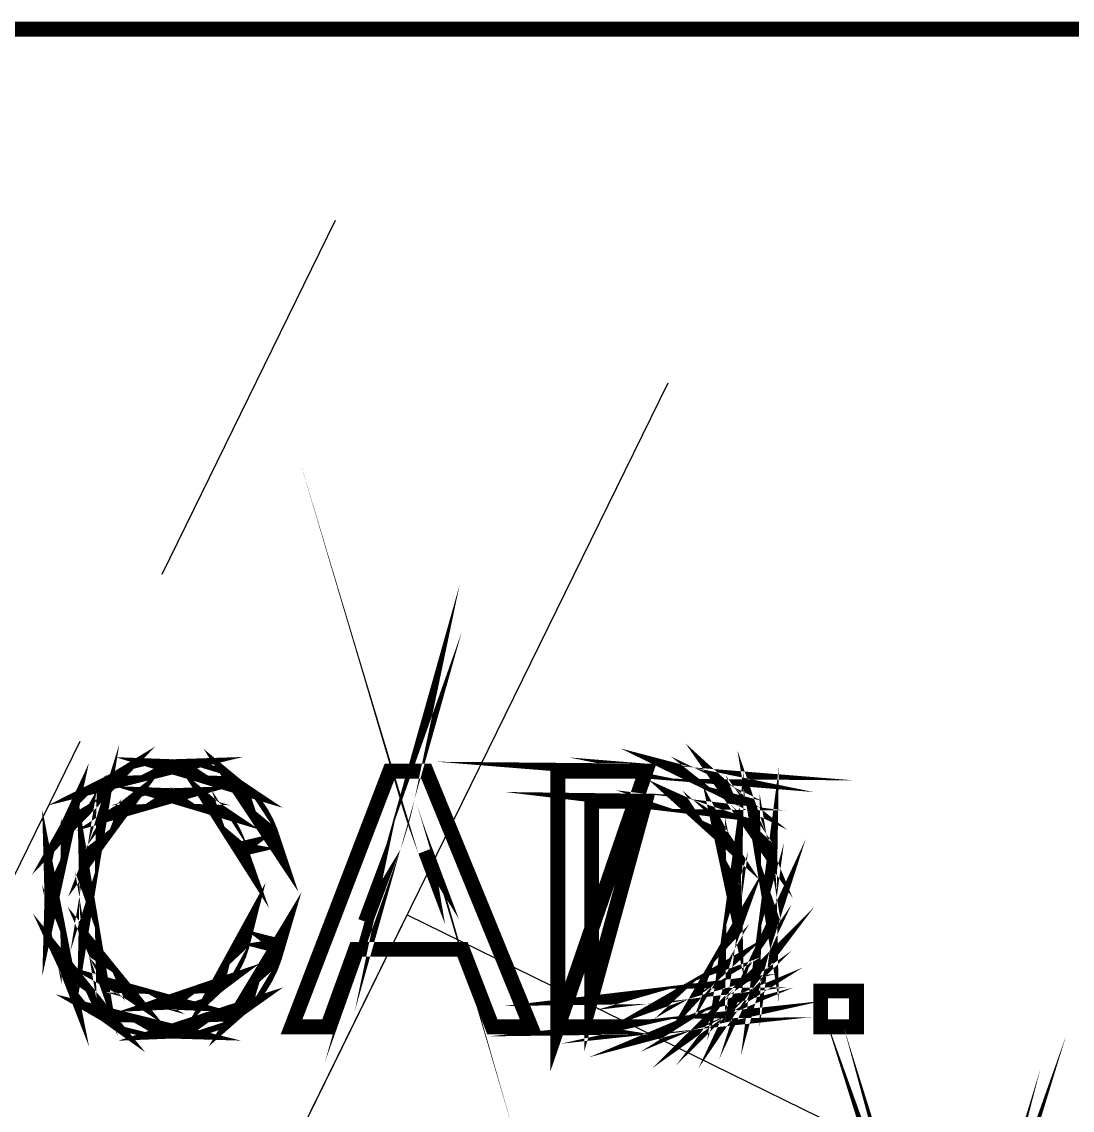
# Model space of a CAD drawing. Extents: x -4 to 1079, y -4 to 725.
# Drawn here: x 324.1 to 394.6, y 647.4 to 720.5 of the extents above; entities that cross this region are included whole.
import ezdxf

# ---------------------------------------------------------------- set-up
doc = ezdxf.new("R2010")
doc.units = 0
doc.linetypes.add('2', pattern=[100, 62.5, -12.5, 12.5, -12.5])
doc.linetypes.add('9', pattern=[114.14868640899658, 57.074344635009766, -11.414868354797363, 11.414868354797363, -11.414868354797363, 11.414868354797363, -11.414868354797363])
doc.layers.get('0').update_dxf_attribs({"linetype": 'CONTINUOUS'})
for name, color, linetype in [('CL', 7, 'CONTINUOUS'), ('PL', 7, 'CONTINUOUS'), ('ROW', 7, 'CONTINUOUS')]:
    doc.layers.add(name, color=color, linetype=linetype)

msp = doc.modelspace()

# ---------------------------------------------------------------- linework, layer by layer
at = {"color": 7, "const_width": 1}
for points in [[(0, 720.0452880859375), (478.98712158203125, 720.0452880859375), (478.98712158203125, 612.7885437011719), (0, 612.7885437011719), (0, 720.0452880859375)], [(351.1743991416879, 664.8230697140098), (350.94861965224493, 665.4267428404444), (350.7400606323357, 665.9988451060668), (350.5487220819602, 666.5393765108772), (350.37460400111866, 667.048337054876), (350.2177063898107, 667.5257267380628), (350.07802924803667, 667.9715455604376), (349.9555725757964, 668.3857935220003), (351.1743991416879, 664.8230697140098)], [(349.9555725757964, 668.3857935220003), (349.8563157027892, 667.9141439953249), (349.7460568631353, 667.4434511614012), (349.62479605683484, 666.9737150202295), (349.49253328388784, 666.5049355718098), (349.34926854429426, 666.0371128161419), (349.19500183805405, 665.5702467532258), (349.0297331651673, 665.1043373830616), (349.9555725757964, 668.3857935220003)], [(327.10843420843594, 666.4110600955319), (327.4191201796081, 666.9623542938012), (327.76520378259966, 667.4744240892434), (328.1466850174106, 667.9472694818586), (328.5635638840411, 668.380890471647), (329.01584038249104, 668.7752870586083), (329.50351451276043, 669.1304592427427), (330.02658627484925, 669.4464070240501), (327.10843420843594, 666.4110600955319)], [(330.02658627484925, 669.4464070240501), (330.5751299814569, 669.7215757768089), (331.1392199452824, 669.954410875297), (331.71885616632596, 670.1449123195143), (332.31403864458764, 670.2930801094615), (332.9247673800671, 670.3989142451378), (333.55104237276475, 670.4624147265438), (334.1928636226803, 670.483581553679), (330.02658627484925, 669.4464070240501)], [(334.1928636226803, 670.483581553679), (334.1928636226803, 670.483581553679)], [(334.1928636226803, 670.483581553679), (334.9127749184679, 670.4567941566265), (335.59920196793973, 670.3764319654687), (336.25214477109586, 670.2424949802058), (336.8716033279364, 670.0549832008379), (337.4575776384611, 669.813896627365), (338.0100677026702, 669.5192352597868), (338.52907352056354, 669.1709990981035), (334.1928636226803, 670.483581553679)], [(365.99954919796437, 670.1905943984166), (366.55275678173746, 670.1855717614693), (367.0672183090593, 670.1705038506271), (367.54293377993014, 670.1453906658903), (367.9799031943502, 670.110232207259), (368.378126552319, 670.0650284747327), (368.73760385383684, 670.0097794683119), (369.0583350989036, 669.9444851879962), (365.99954919796437, 670.1905943984166)], [(369.0583350989036, 669.9444851879962), (369.4713871945267, 669.8361397338463), (369.86674047423986, 669.705312000027), (370.2443949380433, 669.5520019865385), (370.60435058593714, 669.3762096933812), (370.9466074179212, 669.1779351205546), (371.2711654339955, 668.957178268059), (371.5780246341601, 668.7139391358942), (369.0583350989036, 669.9444851879962)], [(326.0829791650176, 661.729125354439), (326.103906818965, 662.4819229635724), (326.16668978080685, 663.2067373097133), (326.2713280505434, 663.9035683928619), (326.41782162817464, 664.572416213018), (326.6061705137004, 665.2132807701817), (326.83637470712085, 665.826162064353), (327.10843420843594, 666.4110600955319), (326.0829791650176, 661.729125354439)], [(338.74002427235246, 664.9519840623252), (338.55825264949584, 665.4669239360232), (338.354477093346, 665.9402476750143), (338.1286976039029, 666.3719552792987), (337.8809141811668, 666.7620467488769), (337.61112682513743, 667.110522083748), (337.31933553581484, 667.4173812839126), (337.00554031319916, 667.6826243493706), (338.74002427235246, 664.9519840623252)], [(342.18555321823806, 653.0098276138306), (348.7836239547469, 670.1905943984166), (351.2329965727404, 670.1905943984166), (358.2646882990375, 653.0098276138306), (355.67468184651807, 653.0098276138306), (353.6706497045234, 658.2132794912905), (346.4866046574898, 658.2132794912905), (344.5997673776001, 653.0098276138306), (342.18555321823806, 653.0098276138306)], [(360.0812086616643, 653.0098276138306), (360.0812086616643, 670.1905943984166), (365.99954919796437, 670.1905943984166), (365.99954919796437, 670.1905943984166), (360.0812086616643, 653.0098276138306)], [(369.0583350989036, 669.9444851879962), (369.0583350989036, 669.9444851879962)], [(371.4901284875814, 658.4183704999741), (371.60983466816015, 658.8203010423567), (371.711124513265, 659.2459097303479), (371.79399802289635, 659.695196563948), (371.85845519705407, 660.1681615431576), (371.9044960357382, 660.6648046679757), (371.93212053894865, 661.1851259384028), (371.94132870668545, 661.729125354439), (371.4901284875814, 658.4183704999741)], [(330.02658627484925, 669.4464070240501), (330.02658627484925, 669.4464070240501)], [(338.52907352056354, 669.1709990981035), (338.52907352056354, 669.1709990981035)], [(338.52907352056354, 669.1709990981035), (339.00957245519396, 668.7742107792626), (339.4465418696138, 668.333892940211), (339.8399817638232, 667.850045580949), (340.1898921378223, 667.3226687014768), (340.49627299161097, 666.7517623017941), (340.75912432518925, 666.1373263819011), (340.97844613855705, 665.4793609417975), (338.52907352056354, 669.1709990981035)], [(371.05650749779306, 665.8719637298491), (370.79592830950065, 666.2660015570286), (370.51980286399, 666.621054154569), (370.2281311612614, 666.9371215224703), (369.92091320131493, 667.2142036607328), (369.5981489841503, 667.4523005693562), (369.25983850976775, 667.6514122483406), (368.9059817781672, 667.811538697686), (371.05650749779306, 665.8719637298491)], [(371.5780246341601, 668.7139391358942), (371.95245025992614, 668.3727585832561), (372.2988926226995, 668.0055081531291), (372.61735172248063, 667.6121878455135), (372.90782755926944, 667.1927976604095), (373.1703201330656, 666.7473375978167), (373.4048294438696, 666.2758076577353), (373.611355491681, 665.7782078401651), (371.5780246341601, 668.7139391358942)], [(334.1459856778383, 668.5381468427368), (333.5933760270354, 668.5187738145114), (333.06731460009684, 668.4606547298347), (332.5678013970229, 668.363789588707), (332.0948364178138, 668.2281783911287), (331.648419662469, 668.053821137099), (331.22855113098893, 667.8407178266184), (330.8352308233734, 667.5888684596866), (334.1459856778383, 668.5381468427368)], [(328.96597277279943, 665.0398802089039), (328.82294720639385, 664.5807872745971), (328.7019255732813, 664.1176283960943), (328.6029078734621, 663.6504035733963), (328.52589410693594, 663.179112806503), (328.470884273703, 662.703756095414), (328.4378783737633, 662.2243334401294), (328.42687640711665, 661.7408448406495), (328.96597277279943, 665.0398802089039)], [(337.00554031319916, 667.6826243493706), (336.6687844645385, 667.9095997047536), (336.3081112970807, 668.1016557746929), (335.92352081082606, 668.2587925591886), (335.51501300577456, 668.3810100582409), (335.0825878819261, 668.4683082718498), (334.6262454392807, 668.520687200015), (334.1459856778383, 668.5381468427368), (337.00554031319916, 667.6826243493706)], [(334.1459856778383, 668.5381468427368), (334.1459856778383, 668.5381468427368)], [(349.9555725757964, 668.3857935220003), (349.9555725757964, 668.3857935220003)], [(368.9059817781672, 667.811538697686), (368.6220832040477, 667.9048162409941), (368.29274172421395, 667.9837433930239), (367.91795733866604, 668.0483201537756), (367.49773004740405, 668.0985465232492), (367.0320598504278, 668.1344225014446), (366.5209467477374, 668.1559480883618), (365.9643907393329, 668.1631232840009), (368.9059817781672, 667.811538697686)], [(365.9643907393329, 668.1631232840009), (362.35478898650035, 668.1631232840009), (362.35478898650035, 655.0372987282462), (365.9643907393329, 668.1631232840009)], [(371.94132870668545, 661.729125354439), (371.9232711309939, 662.4737910751815), (371.8690984039187, 663.1675129068864), (371.77881052546024, 663.8102908495538), (371.6524074956186, 664.4021249031839), (371.4898893143934, 664.9430150677764), (371.29125598178496, 665.4329613433315), (371.05650749779306, 665.8719637298491), (371.94132870668545, 661.729125354439)], [(371.5780246341601, 668.7139391358942), (371.5780246341601, 668.7139391358942)], [(373.611355491681, 665.7782078401651), (373.79013744968813, 665.2571690501742), (373.9414144910786, 664.7153221928297), (374.0651866158527, 664.1526672681317), (374.16145382401044, 663.5692042760808), (374.23021611555157, 662.9649332166764), (374.2714734904763, 662.3398540899186), (374.2852259487845, 661.6939668958075), (373.611355491681, 665.7782078401651)], [(330.8352308233734, 667.5888684596866), (330.4713288178782, 667.3043719525974), (330.1397151927588, 666.9933272216431), (329.8403899480151, 666.6557342668243), (329.5733530836474, 666.2915930881413), (329.3386045996556, 665.9009036855934), (329.1361444960396, 665.483666059181), (328.96597277279943, 665.0398802089039), (330.8352308233734, 667.5888684596866)], [(330.8352308233734, 667.5888684596866), (330.8352308233734, 667.5888684596866)], [(337.00554031319916, 667.6826243493706), (337.00554031319916, 667.6826243493706)], [(368.9059817781672, 667.811538697686), (368.9059817781672, 667.811538697686)], [(326.991239346331, 657.1233672737144), (326.750272359452, 657.742586657367), (326.5463772167081, 658.3747213931698), (326.3795539180995, 659.0197714811228), (326.2498024636262, 659.6777369212265), (326.1571228532881, 660.3486177134803), (326.1015150870852, 661.0324138578844), (326.0829791650176, 661.729125354439), (326.991239346331, 657.1233672737144)], [(327.10843420843594, 666.4110600955319), (327.10843420843594, 666.4110600955319)], [(371.05650749779306, 665.8719637298491), (371.05650749779306, 665.8719637298491)], [(340.97844613855705, 665.4793609417975), (338.74002427235246, 664.9519840623252), (338.74002427235246, 664.9519840623252), (340.97844613855705, 665.4793609417975)], [(373.611355491681, 665.7782078401651), (373.611355491681, 665.7782078401651)], [(328.96597277279943, 665.0398802089039), (328.96597277279943, 665.0398802089039)], [(349.0297331651673, 665.1043373830616), (347.14289588527754, 660.0649583125487), (349.0297331651673, 665.1043373830616)], [(352.96748053189367, 660.0649583125487), (351.1743991416879, 664.8230697140098), (351.1743991416879, 664.8230697140098), (352.96748053189367, 660.0649583125487)], [(374.2852259487845, 661.6939668958075), (374.2758981944538, 661.1438685634782), (374.2479149314613, 660.6119473934344), (374.2012761598072, 660.0982033856764), (374.1359818794916, 659.6026365402042), (374.05203209051444, 659.1252468570174), (373.9494267928756, 658.6660343361164), (373.8281659865752, 658.224998977501), (374.2852259487845, 661.6939668958075)], [(328.42687640711665, 661.7408448406495), (328.4399113458611, 661.1260501609746), (328.47901616209396, 660.5339769341566), (328.54419085581554, 659.9646251601955), (328.63543542702587, 659.4179948390918), (328.7527498757248, 658.894085970845), (328.89613420191245, 658.3928985554554), (329.06558840558864, 657.9144325929228), (328.42687640711665, 661.7408448406495)], [(370.23028371995315, 656.2444058079273), (370.45403023729847, 656.4868078339343), (370.66318719017755, 656.751931312798), (370.8577545785906, 657.0397762445191), (371.03773240253753, 657.3503426290973), (371.20312066201825, 657.6836304665325), (371.35391935703285, 658.0396397568248), (371.4901284875814, 658.4183704999741), (370.23028371995315, 656.2444058079273)], [(337.2047715787776, 655.763906873297), (337.5656839194233, 656.1004235487699), (337.8916769746254, 656.4804697444529), (338.18275074438395, 656.9040454603465), (338.4389052286991, 657.3711506964506), (338.6601404275707, 657.8817854527649), (338.84645634099877, 658.4359497292899), (338.99785296898335, 659.0336435260251), (337.2047715787776, 655.763906873297)], [(326.0829791650176, 661.729125354439), (326.0829791650176, 661.729125354439)], [(328.42687640711665, 661.7408448406495), (328.42687640711665, 661.7408448406495)], [(371.94132870668545, 661.729125354439), (371.94132870668545, 661.729125354439)], [(374.2852259487845, 661.6939668958075), (374.2852259487845, 661.6939668958075)], [(373.8281659865752, 658.224998977501), (373.6923156158087, 657.8036954068931), (373.54594162477144, 657.4036782500144), (373.3890440134635, 657.024947506865), (373.2216227818851, 656.667503177445), (373.0436779300359, 656.3313452617541), (372.8552094579161, 656.0164737597926), (372.65621736552566, 655.7228886715602), (373.8281659865752, 658.224998977501)], [(329.6398432299029, 653.847770877881), (329.15958346846065, 654.1915823355869), (328.7132862997098, 654.5767707548114), (328.30095172365077, 655.0033361355546), (327.9225797402834, 655.4712784778164), (327.57817034960766, 655.9805977815971), (327.2677235516235, 656.5312940468964), (326.991239346331, 657.1233672737144), (329.6398432299029, 653.847770877881)], [(338.99785296898335, 659.0336435260251), (341.2714332938194, 658.4593887017109), (341.2714332938194, 658.4593887017109), (338.99785296898335, 659.0336435260251)], [(329.06558840558864, 657.9144325929228), (329.06558840558864, 657.9144325929228)], [(329.06558840558864, 657.9144325929228), (329.2625475258815, 657.4641890665708), (329.4884466019184, 657.0476689597223), (329.7432856336996, 656.6648722723771), (330.02706462122524, 656.3157990045362), (330.33978356449506, 656.0004491561986), (330.68144246350914, 655.7188227273648), (331.0520413182676, 655.4709197180346), (329.06558840558864, 657.9144325929228)], [(341.2714332938194, 658.4593887017109), (341.04386000546674, 657.6862613716003), (340.7696479454599, 656.9674263551583), (340.448797113799, 656.3028836523856), (340.0813075104843, 655.6926332632821), (339.6671791355154, 655.1366751878475), (339.20641198889257, 654.635009426082), (338.6990060706157, 654.1876359779853), (341.2714332938194, 658.4593887017109)], [(368.689171283273, 655.3537248559296), (368.9574040135807, 655.4493941311174), (369.20961214029427, 655.5555870265757), (369.44579566341383, 655.6723035423047), (369.66595458293966, 655.7995436783044), (369.8700888988714, 655.9373074345747), (370.05819861120926, 656.0855948111157), (370.23028371995315, 656.2444058079273), (368.689171283273, 655.3537248559296)], [(371.4901284875814, 658.4183704999741), (371.4901284875814, 658.4183704999741)], [(373.8281659865752, 658.224998977501), (373.8281659865752, 658.224998977501)], [(326.991239346331, 657.1233672737144), (326.991239346331, 657.1233672737144)], [(372.65621736552566, 655.7228886715602), (372.44921297133834, 655.4485570249595), (372.2367075938276, 655.1914458478925), (372.01870123299346, 654.9515551403592), (371.79519388883625, 654.7288849023598), (371.5661855613556, 654.5234351338943), (371.33167625055177, 654.3352058349624), (371.09166595642455, 654.1641970055643), (372.65621736552566, 655.7228886715602)], [(333.9701933846809, 654.6622751695104), (334.50402794022847, 654.6847574491796), (335.0139451769789, 654.7522042881868), (335.4999450949324, 654.8646156865323), (335.96202769408916, 655.0219916442162), (336.4001929744489, 655.2243321612382), (336.8144409360117, 655.4716372375985), (337.2047715787776, 655.763906873297), (333.9701933846809, 654.6622751695104)], [(337.2047715787776, 655.763906873297), (337.2047715787776, 655.763906873297)], [(366.02298817038536, 655.0372987282462), (366.49356141771506, 655.0437564043215), (366.93423801654836, 655.0631294325468), (367.3450179668856, 655.0954178129227), (367.7259012687268, 655.1406215454491), (368.07688792207165, 655.1987406301255), (368.3979779269204, 655.2697750669524), (368.689171283273, 655.3537248559296), (366.02298817038536, 655.0372987282462)], [(370.23028371995315, 656.2444058079273), (370.23028371995315, 656.2444058079273)], [(372.65621736552566, 655.7228886715602), (372.65621736552566, 655.7228886715602)], [(331.0520413182676, 655.4709197180346), (331.44165444146967, 655.2563813684262), (331.8403561458144, 655.0748489187574), (332.24814643130196, 654.9263223690284), (332.6650252979325, 654.8108017192394), (333.09099274570576, 654.72828696939), (333.5260487746219, 654.6787781194803), (333.9701933846809, 654.6622751695104), (331.0520413182676, 655.4709197180346)], [(331.0520413182676, 655.4709197180346), (331.0520413182676, 655.4709197180346)], [(371.09166595642455, 654.1641970055643), (370.8417299749967, 654.0074189808506), (370.57744360229066, 653.8618820959713), (370.2988068383063, 653.7275863509263), (370.005819683044, 653.6045317457163), (369.69848213650346, 653.4927182803406), (369.37679419868476, 653.3921459547996), (369.0407558695879, 653.302814769093), (371.09166595642455, 654.1641970055643)], [(366.02298817038536, 655.0372987282462), (366.02298817038536, 655.0372987282462)], [(368.689171283273, 655.3537248559296), (368.689171283273, 655.3537248559296)], [(377.7424743808806, 653.0098276138306), (377.7424743808806, 655.4123222869821), (380.1449690540321, 655.4123222869821), (380.1449690540321, 653.0098276138306), (377.7424743808806, 653.0098276138306)], [(334.1577051640488, 652.7168404585682), (333.3852953535021, 652.7399206712074), (332.65521919722573, 652.8091613091243), (331.96747669522, 652.9245623723194), (331.3220678474849, 653.0861238607928), (330.7189926540203, 653.293845774544), (330.1582511148264, 653.5477281135735), (329.6398432299029, 653.847770877881), (334.1577051640488, 652.7168404585682)], [(338.6990060706157, 654.1876359779853), (338.1514190567601, 653.7974249218136), (337.57010862340064, 653.4672463358219), (336.95507477053764, 653.1971002200104), (336.306317498171, 652.9869865743796), (335.6238368063006, 652.8369053989288), (334.9076326949265, 652.7468566936584), (334.1577051640488, 652.7168404585682), (338.6990060706157, 654.1876359779853)], [(333.9701933846809, 654.6622751695104), (333.9701933846809, 654.6622751695104)], [(338.6990060706157, 654.1876359779853), (338.6990060706157, 654.1876359779853)], [(371.09166595642455, 654.1641970055643), (371.09166595642455, 654.1641970055643)], [(329.6398432299029, 653.847770877881), (329.6398432299029, 653.847770877881)], [(334.1577051640488, 652.7168404585682), (334.1577051640488, 652.7168404585682)], [(369.0407558695879, 653.302814769093), (368.690247562619, 653.2250834830032), (368.3251496911838, 653.1593108563114), (367.94546225528245, 653.1054968890182), (367.55118525491514, 653.0636415811236), (367.14231869008165, 653.0337449326275), (366.718862560782, 653.0158069435298), (366.28081686701626, 653.0098276138306), (369.0407558695879, 653.302814769093)], [(366.28081686701626, 653.0098276138306), (360.0812086616643, 653.0098276138306), (366.28081686701626, 653.0098276138306)], [(369.0407558695879, 653.302814769093), (369.0407558695879, 653.302814769093)], [(385.5125024355948, 631.4342518537305), (385.6543321360607, 631.0396160935813), (385.79185671914297, 630.6392401769206), (385.9250761848418, 630.2331241037487), (386.05399053315733, 629.8212678740657), (386.17859976408926, 629.4036714878713), (386.2989038776378, 628.9803349451656), (386.41490287380293, 628.5512582459487), (385.5125024355948, 631.4342518537305)], [(386.41490287380293, 628.5512582459487), (386.52157411563735, 628.9650278611357), (386.6339855139828, 629.3759273980669), (386.7521370688396, 629.7839568567423), (386.8760287802078, 630.1891162371625), (387.0056606480871, 630.5914055393267), (387.1410326724777, 630.9908247632355), (387.2821448533796, 631.3873739088885), (386.41490287380293, 628.5512582459487)]]:
    msp.add_lwpolyline(points, dxfattribs=at)
at = {"layer": 'CL', "color": 7, "linetype": '2'}
msp.add_lwpolyline([(25.123731331254184, 55.00916618903858), (345.14582625079123, 707.2067718427114)], dxfattribs=at)
at = {"layer": 'PL', "color": 7}
msp.add_lwpolyline([(796.4838850548153, 441.41874561926716), (605.9945790533709, 53.20595891149783), (384.2917740815293, 61.56361403343621), (383.3415048582621, 1.8831830738460553), (283.86838109075103, 3.052233466041301), (65.10188350239045, 80.02635481357106), (349.9440673597113, 660.5281178172061), (796.4838850548153, 441.41874561926716)], dxfattribs=at)
at = {"layer": 'ROW', "color": 7, "linetype": '9'}
msp.add_lwpolyline([(367.4728171355464, 696.2513032328143), (142.3733821666513, 237.50387656647698)], dxfattribs=at)

doc.saveas('drawing.dxf')
